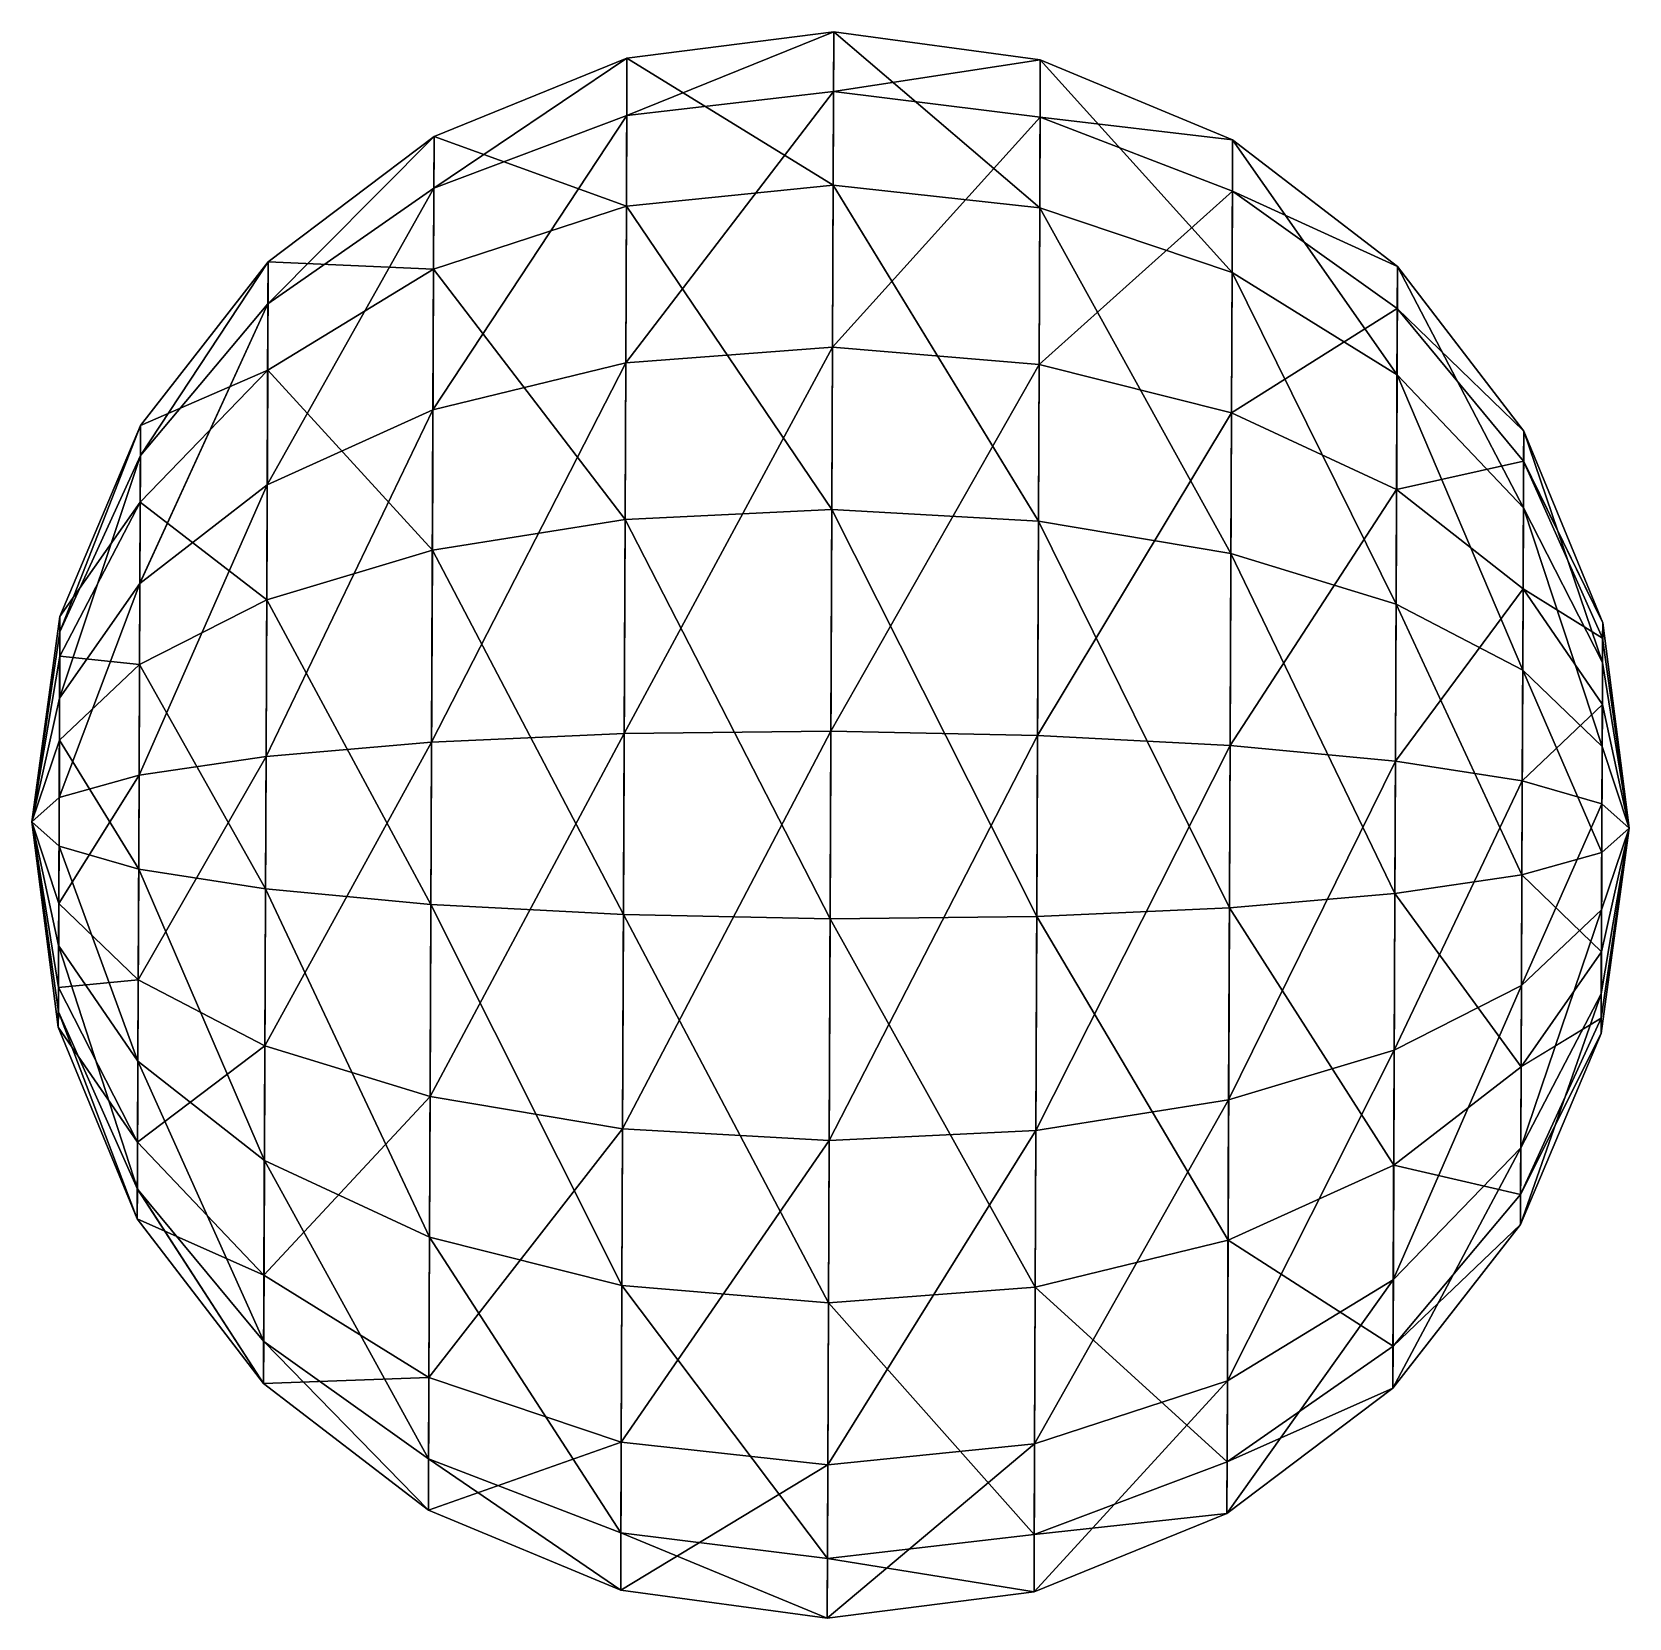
# Model space of a CAD drawing. Header units: metres. Extents: x -322 to 100, y -423 to 142.
# Drawn here: x -320 to -260, y 82.4 to 142 of the extents above; entities that cross this region are included whole.
import ezdxf

# ---------------------------------------------------------------- set-up
doc = ezdxf.new("R2010")
doc.units = ezdxf.units.M

msp = doc.modelspace()

# ---------------------------------------------------------------- linework, layer by layer
for points in [[(-289.89648, 142.00511, -748.0766), (-297.66516, 141.02171, -747.95667), (-297.67398, 138.8663, -733.1123), (-297.6739, 138.86641, -733.1122)], [(-289.89648, 142.00511, -748.0766), (-297.67398, 138.8663, -733.1123), (-289.90564, 139.77367, -732.7086), (-289.90555, 139.77377, -732.7085)], [(-289.92, 136.25366, -762.5014), (-297.66516, 141.02171, -747.95667), (-289.89648, 142.00511, -748.0766), (-289.8964, 142.00522, -748.0765)], [(-282.15887, 135.40273, -761.88995), (-289.92, 136.25366, -762.5014), (-289.89648, 142.00511, -748.0766), (-289.8964, 142.00522, -748.0765)], [(-282.13614, 140.95819, -747.95667), (-289.89648, 142.00511, -748.0766), (-289.90564, 139.77367, -732.7086), (-289.90555, 139.77377, -732.7085)], [(-282.15887, 135.40273, -761.88995), (-289.89648, 142.00511, -748.0766), (-282.13614, 140.95819, -747.95667), (-282.13605, 140.9583, -747.95654)], [(-297.66516, 141.02171, -747.95667), (-304.9127, 138.07503, -747.60504), (-304.9206, 136.14255, -734.29596), (-304.9205, 136.14265, -734.29584)], [(-297.66516, 141.02171, -747.95667), (-304.9206, 136.14255, -734.29596), (-297.67398, 138.8663, -733.1123), (-297.6739, 138.86641, -733.1122)], [(-297.6879, 135.46625, -761.88995), (-304.9127, 138.07503, -747.60504), (-297.66516, 141.02171, -747.95667), (-297.66507, 141.02182, -747.95654)], [(-289.92, 136.25366, -762.5014), (-297.6879, 135.46625, -761.88995), (-297.66516, 141.02171, -747.95667), (-297.66507, 141.02182, -747.95654)], [(-282.13614, 140.95819, -747.95667), (-289.90564, 139.77367, -732.7086), (-282.14496, 138.80278, -733.1123), (-282.14487, 138.80289, -733.1122)], [(-274.93332, 132.97142, -760.0972), (-282.15887, 135.40273, -761.88995), (-282.13614, 140.95819, -747.95667), (-282.13605, 140.9583, -747.95654)], [(-274.91296, 137.95232, -747.60504), (-282.13614, 140.95819, -747.95667), (-282.14496, 138.80278, -733.1123), (-282.14487, 138.80289, -733.1122)], [(-274.93332, 132.97142, -760.0972), (-282.13614, 140.95819, -747.95667), (-274.91296, 137.95232, -747.60504), (-274.91287, 137.95242, -747.6049)], [(-289.90564, 139.77367, -732.7086), (-297.67398, 138.8663, -733.1123), (-297.71198, 129.57758, -721.3345), (-297.71188, 129.57768, -721.33435)], [(-289.90564, 139.77367, -732.7086), (-297.71198, 129.57758, -721.3345), (-289.94498, 130.15726, -720.5153), (-289.9449, 130.15736, -720.5152)], [(-282.14496, 138.80278, -733.1123), (-289.90564, 139.77367, -732.7086), (-289.94498, 130.15726, -720.5153), (-289.9449, 130.15736, -720.5152)], [(-297.67398, 138.8663, -733.1123), (-304.9206, 136.14255, -734.29596), (-304.95468, 127.81448, -723.7362), (-304.9546, 127.81458, -723.7361)], [(-297.67398, 138.8663, -733.1123), (-304.95468, 127.81448, -723.7362), (-297.71198, 129.57758, -721.3345), (-297.71188, 129.57768, -721.33435)], [(-282.14496, 138.80278, -733.1123), (-289.94498, 130.15726, -720.5153), (-282.18295, 129.51404, -721.3345), (-282.18286, 129.51414, -721.33435)], [(-274.92087, 136.01982, -734.29596), (-282.14496, 138.80278, -733.1123), (-282.18295, 129.51404, -721.3345), (-282.18286, 129.51414, -721.33435)], [(-274.91296, 137.95232, -747.60504), (-282.14496, 138.80278, -733.1123), (-274.92087, 136.01982, -734.29596), (-274.92078, 136.01993, -734.29584)], [(-304.9127, 138.07503, -747.60504), (-311.14523, 133.36586, -747.0456), (-311.15167, 131.788, -736.17883), (-311.15158, 131.7881, -736.1787)], [(-304.9127, 138.07503, -747.60504), (-311.15167, 131.788, -736.17883), (-304.9206, 136.14255, -734.29596), (-304.9205, 136.14265, -734.29584)], [(-304.93307, 133.09413, -760.0972), (-311.14523, 133.36586, -747.0456), (-304.9127, 138.07503, -747.60504), (-304.9126, 138.07513, -747.6049)], [(-297.6879, 135.46625, -761.88995), (-304.93307, 133.09413, -760.0972), (-304.9127, 138.07503, -747.60504), (-304.9126, 138.07513, -747.6049)], [(-268.7358, 129.12543, -757.2455), (-274.93332, 132.97142, -760.0972), (-274.91296, 137.95232, -747.60504), (-274.91287, 137.95242, -747.6049)], [(-268.71918, 133.1923, -747.0456), (-274.91296, 137.95232, -747.60504), (-274.92087, 136.01982, -734.29596), (-274.92078, 136.01993, -734.29584)], [(-268.7358, 129.12543, -757.2455), (-274.91296, 137.95232, -747.60504), (-268.71918, 133.1923, -747.0456), (-268.7191, 133.19241, -747.0455)], [(-289.9699, 124.06043, -772.1179), (-297.6879, 135.46625, -761.88995), (-289.92, 136.25366, -762.5014), (-289.91992, 136.25377, -762.5013)], [(-282.20706, 123.62497, -771.1788), (-289.9699, 124.06043, -772.1179), (-289.92, 136.25366, -762.5014), (-289.91992, 136.25377, -762.5013)], [(-289.92, 136.25366, -762.5014), (-289.92, 136.25366, -762.5014), (-289.9699, 124.06043, -772.1179), (-289.96982, 124.06053, -772.1178)], [(-282.20706, 123.62497, -771.1788), (-289.92, 136.25366, -762.5014), (-282.15887, 135.40273, -761.88995), (-282.15878, 135.40283, -761.88983)], [(-304.9206, 136.14255, -734.29596), (-311.15167, 131.788, -736.17883), (-311.1795, 124.98816, -727.5568), (-311.1794, 124.98826, -727.5567)], [(-304.9206, 136.14255, -734.29596), (-311.1795, 124.98816, -727.5568), (-304.95468, 127.81448, -723.7362), (-304.9546, 127.81458, -723.7361)], [(-274.92087, 136.01982, -734.29596), (-282.18295, 129.51404, -721.3345), (-274.95493, 127.691765, -723.7362), (-274.95483, 127.691864, -723.7361)], [(-268.72562, 131.61444, -736.17883), (-274.92087, 136.01982, -734.29596), (-274.95493, 127.691765, -723.7362), (-274.95483, 127.691864, -723.7361)], [(-268.71918, 133.1923, -747.0456), (-274.92087, 136.01982, -734.29596), (-268.72562, 131.61444, -736.17883), (-268.72552, 131.61455, -736.1787)], [(-297.73605, 123.68849, -771.1788), (-304.93307, 133.09413, -760.0972), (-297.6879, 135.46625, -761.88995), (-297.6878, 135.46635, -761.88983)], [(-289.9699, 124.06043, -772.1179), (-297.73605, 123.68849, -771.1788), (-297.6879, 135.46625, -761.88995), (-297.6878, 135.46635, -761.88983)], [(-297.6879, 135.46625, -761.88995), (-297.6879, 135.46625, -761.88995), (-297.73605, 123.68849, -771.1788), (-297.73596, 123.68859, -771.17865)], [(-274.97653, 122.411766, -768.42535), (-282.20706, 123.62497, -771.1788), (-282.15887, 135.40273, -761.88995), (-282.15878, 135.40283, -761.88983)], [(-282.15887, 135.40273, -761.88995), (-282.15887, 135.40273, -761.88995), (-282.20706, 123.62497, -771.1788), (-282.20697, 123.62507, -771.17865)], [(-274.97653, 122.411766, -768.42535), (-282.15887, 135.40273, -761.88995), (-274.93332, 132.97142, -760.0972), (-274.93323, 132.97153, -760.0971)], [(-311.14523, 133.36586, -747.0456), (-315.938, 127.215126, -746.3166), (-315.94254, 126.0994, -738.6326), (-315.94244, 126.0995, -738.6325)], [(-311.14523, 133.36586, -747.0456), (-315.94254, 126.0994, -738.6326), (-311.15167, 131.788, -736.17883), (-311.15158, 131.7881, -736.1787)], [(-311.16187, 129.29898, -757.2455), (-315.938, 127.215126, -746.3166), (-311.14523, 133.36586, -747.0456), (-311.14514, 133.36597, -747.0455)], [(-304.93307, 133.09413, -760.0972), (-311.16187, 129.29898, -757.2455), (-311.14523, 133.36586, -747.0456), (-311.14514, 133.36597, -747.0455)], [(-304.97626, 122.534485, -768.42535), (-311.16187, 129.29898, -757.2455), (-304.93307, 133.09413, -760.0972), (-304.93298, 133.09424, -760.0971)], [(-297.73605, 123.68849, -771.1788), (-304.97626, 122.534485, -768.42535), (-304.93307, 133.09413, -760.0972), (-304.93298, 133.09424, -760.0971)], [(-304.93307, 133.09413, -760.0972), (-304.93307, 133.09413, -760.0972), (-304.97626, 122.534485, -768.42535), (-304.97617, 122.534584, -768.42523)], [(-268.7711, 120.50351, -764.04535), (-274.97653, 122.411766, -768.42535), (-274.93332, 132.97142, -760.0972), (-274.93323, 132.97153, -760.0971)], [(-274.93332, 132.97142, -760.0972), (-274.93332, 132.97142, -760.0972), (-274.97653, 122.411766, -768.42535), (-274.97644, 122.411865, -768.42523)], [(-268.7711, 120.50351, -764.04535), (-274.93332, 132.97142, -760.0972), (-268.7358, 129.12543, -757.2455), (-268.73572, 129.12553, -757.24536)], [(-263.98865, 124.126854, -753.529), (-268.7358, 129.12543, -757.2455), (-268.71918, 133.1923, -747.0456), (-268.7191, 133.19241, -747.0455)], [(-263.9769, 127.00257, -746.3166), (-268.71918, 133.1923, -747.0456), (-268.72562, 131.61444, -736.17883), (-268.72552, 131.61455, -736.1787)], [(-263.98865, 124.126854, -753.529), (-268.71918, 133.1923, -747.0456), (-263.9769, 127.00257, -746.3166), (-263.9768, 127.00267, -746.31647)], [(-311.15167, 131.788, -736.17883), (-315.94254, 126.0994, -738.6326), (-315.96222, 121.2912, -732.53595), (-315.96213, 121.2913, -732.5358)], [(-311.15167, 131.788, -736.17883), (-315.96222, 121.2912, -732.53595), (-311.1795, 124.98816, -727.5568), (-311.1794, 124.98826, -727.5567)], [(-268.72562, 131.61444, -736.17883), (-274.95493, 127.691765, -723.7362), (-268.75345, 124.814606, -727.5568), (-268.75336, 124.814705, -727.5567)], [(-263.98145, 125.886856, -738.6326), (-268.72562, 131.61444, -736.17883), (-268.75345, 124.814606, -727.5568), (-268.75336, 124.814705, -727.5567)], [(-263.9769, 127.00257, -746.3166), (-268.72562, 131.61444, -736.17883), (-263.98145, 125.886856, -738.6326), (-263.98135, 125.886955, -738.6325)], [(-289.94498, 130.15726, -720.5153), (-297.71198, 129.57758, -721.3345), (-297.76898, 115.6444, -715.779), (-297.7689, 115.6445, -715.7789)], [(-289.94498, 130.15726, -720.5153), (-297.76898, 115.6444, -715.779), (-290.00397, 115.73258, -714.7638), (-290.00388, 115.73268, -714.7637)], [(-282.18295, 129.51404, -721.3345), (-289.94498, 130.15726, -720.5153), (-290.00397, 115.73258, -714.7638), (-290.00388, 115.73268, -714.7637)], [(-311.19714, 120.677055, -764.04535), (-315.94974, 124.3394, -753.529), (-311.16187, 129.29898, -757.2455), (-311.16177, 129.29909, -757.24536)], [(-311.16187, 129.29898, -757.2455), (-315.94974, 124.3394, -753.529), (-315.938, 127.215126, -746.3166), (-315.9379, 127.215225, -746.31647)], [(-304.97626, 122.534485, -768.42535), (-311.19714, 120.677055, -764.04535), (-311.16187, 129.29898, -757.2455), (-311.16177, 129.29909, -757.24536)], [(-311.16187, 129.29898, -757.2455), (-311.16187, 129.29898, -757.2455), (-311.19714, 120.677055, -764.04535), (-311.19705, 120.677155, -764.0452)], [(-297.71198, 129.57758, -721.3345), (-304.95468, 127.81448, -723.7362), (-305.00577, 115.32235, -718.75525), (-305.00568, 115.32245, -718.7551)], [(-297.71198, 129.57758, -721.3345), (-305.00577, 115.32235, -718.75525), (-297.76898, 115.6444, -715.779), (-297.7689, 115.6445, -715.7789)], [(-282.18295, 129.51404, -721.3345), (-290.00397, 115.73258, -714.7638), (-282.23996, 115.58088, -715.779), (-282.23987, 115.58098, -715.7789)], [(-274.95493, 127.691765, -723.7362), (-282.18295, 129.51404, -721.3345), (-282.23996, 115.58088, -715.779), (-282.23987, 115.58098, -715.7789)], [(-264.01358, 118.030235, -758.3372), (-268.7711, 120.50351, -764.04535), (-268.7358, 129.12543, -757.2455), (-268.73572, 129.12553, -757.24536)], [(-268.7358, 129.12543, -757.2455), (-268.7358, 129.12543, -757.2455), (-268.7711, 120.50351, -764.04535), (-268.771, 120.50361, -764.0452)], [(-264.01358, 118.030235, -758.3372), (-268.7358, 129.12543, -757.2455), (-263.98865, 124.126854, -753.529), (-263.98856, 124.12695, -753.5289)], [(-304.95468, 127.81448, -723.7362), (-311.1795, 124.98816, -727.5568), (-311.22122, 114.788376, -723.4899), (-311.22113, 114.788475, -723.4898)], [(-304.95468, 127.81448, -723.7362), (-311.22122, 114.788376, -723.4899), (-305.00577, 115.32235, -718.75525), (-305.00568, 115.32245, -718.7551)], [(-315.938, 127.215126, -746.3166), (-318.96436, 120.04199, -745.46765), (-318.96674, 119.464455, -741.4901), (-318.96664, 119.464554, -741.49)], [(-315.938, 127.215126, -746.3166), (-318.96674, 119.464455, -741.4901), (-315.94254, 126.0994, -738.6326), (-315.94244, 126.0995, -738.6325)], [(-315.94974, 124.3394, -753.529), (-318.96436, 120.04199, -745.46765), (-315.938, 127.215126, -746.3166), (-315.9379, 127.215225, -746.31647)], [(-274.95493, 127.691765, -723.7362), (-282.23996, 115.58088, -715.779), (-275.006, 115.19963, -718.75525), (-275.00592, 115.19973, -718.7551)], [(-268.75345, 124.814606, -727.5568), (-274.95493, 127.691765, -723.7362), (-275.006, 115.19963, -718.75525), (-275.00592, 115.19973, -718.7551)], [(-261.01538, 118.316345, -749.20105), (-263.98865, 124.126854, -753.529), (-263.9769, 127.00257, -746.3166), (-263.9768, 127.00267, -746.31647)], [(-261.0093, 119.804924, -745.46765), (-263.9769, 127.00257, -746.3166), (-263.98145, 125.886856, -738.6326), (-263.98135, 125.886955, -738.6325)], [(-261.01538, 118.316345, -749.20105), (-263.9769, 127.00257, -746.3166), (-261.0093, 119.804924, -745.46765), (-261.00922, 119.80502, -745.4675)], [(-315.94254, 126.0994, -738.6326), (-318.96674, 119.464455, -741.4901), (-318.9769, 116.97555, -738.3342), (-318.9768, 116.97565, -738.3341)], [(-315.94254, 126.0994, -738.6326), (-318.9769, 116.97555, -738.3342), (-315.96222, 121.2912, -732.53595), (-315.96213, 121.2913, -732.5358)], [(-263.98145, 125.886856, -738.6326), (-268.75345, 124.814606, -727.5568), (-264.00113, 121.07864, -732.53595), (-264.00104, 121.07874, -732.5358)], [(-261.01166, 119.22739, -741.4901), (-263.98145, 125.886856, -738.6326), (-264.00113, 121.07864, -732.53595), (-264.00104, 121.07874, -732.5358)], [(-261.0093, 119.804924, -745.46765), (-263.98145, 125.886856, -738.6326), (-261.01166, 119.22739, -741.4901), (-261.01157, 119.227486, -741.49)], [(-311.1795, 124.98816, -727.5568), (-315.96222, 121.2912, -732.53595), (-315.99173, 114.078865, -729.6602), (-315.99164, 114.078964, -729.6601)], [(-311.1795, 124.98816, -727.5568), (-315.99173, 114.078865, -729.6602), (-311.22122, 114.788376, -723.4899), (-311.22113, 114.788475, -723.4898)], [(-268.75345, 124.814606, -727.5568), (-275.006, 115.19963, -718.75525), (-268.79517, 114.61482, -723.4899), (-268.79507, 114.61492, -723.4898)], [(-264.00113, 121.07864, -732.53595), (-268.75345, 124.814606, -727.5568), (-268.79517, 114.61482, -723.4899), (-268.79507, 114.61492, -723.4898)], [(-315.97467, 118.24279, -758.3372), (-318.97046, 118.55341, -749.20105), (-315.94974, 124.3394, -753.529), (-315.94965, 124.3395, -753.5289)], [(-315.94974, 124.3394, -753.529), (-318.97046, 118.55341, -749.20105), (-318.96436, 120.04199, -745.46765), (-318.96426, 120.04209, -745.4675)], [(-311.19714, 120.677055, -764.04535), (-315.97467, 118.24279, -758.3372), (-315.94974, 124.3394, -753.529), (-315.94965, 124.3395, -753.5289)], [(-315.94974, 124.3394, -753.529), (-315.94974, 124.3394, -753.529), (-315.97467, 118.24279, -758.3372), (-315.97458, 118.24289, -758.3371)], [(-297.79678, 108.844284, -773.33417), (-304.97626, 122.534485, -768.42535), (-297.73605, 123.68849, -771.1788), (-297.73596, 123.68859, -771.17865)], [(-290.03278, 108.69258, -774.34937), (-297.79678, 108.844284, -773.33417), (-297.73605, 123.68849, -771.1788), (-297.73596, 123.68859, -771.17865)], [(-290.03278, 108.69258, -774.34937), (-297.73605, 123.68849, -771.1788), (-289.9699, 124.06043, -772.1179), (-289.96982, 124.06053, -772.1178)], [(-282.26776, 108.78076, -773.33417), (-290.03278, 108.69258, -774.34937), (-289.9699, 124.06043, -772.1179), (-289.96982, 124.06053, -772.1178)], [(-282.26776, 108.78076, -773.33417), (-289.9699, 124.06043, -772.1179), (-282.20706, 123.62497, -771.1788), (-282.20697, 123.62507, -771.17865)], [(-275.03098, 109.10281, -770.35785), (-282.26776, 108.78076, -773.33417), (-282.20706, 123.62497, -771.1788), (-282.20697, 123.62507, -771.17865)], [(-275.03098, 109.10281, -770.35785), (-282.20706, 123.62497, -771.1788), (-274.97653, 122.411766, -768.42535), (-274.97644, 122.411865, -768.42523)], [(-261.0283, 115.1605, -751.69), (-264.01358, 118.030235, -758.3372), (-263.98865, 124.126854, -753.529), (-263.98856, 124.12695, -753.5289)], [(-263.98865, 124.126854, -753.529), (-263.98865, 124.126854, -753.529), (-264.01358, 118.030235, -758.3372), (-264.0135, 118.030334, -758.3371)], [(-261.0283, 115.1605, -751.69), (-263.98865, 124.126854, -753.529), (-261.01538, 118.316345, -749.20105), (-261.0153, 118.316444, -749.2009)], [(-305.0307, 109.22553, -770.3579), (-311.19714, 120.677055, -764.04535), (-304.97626, 122.534485, -768.42535), (-304.97617, 122.534584, -768.42523)], [(-297.79678, 108.844284, -773.33417), (-305.0307, 109.22553, -770.3579), (-304.97626, 122.534485, -768.42535), (-304.97617, 122.534584, -768.42523)], [(-268.81552, 109.636795, -765.6232), (-275.03098, 109.10281, -770.35785), (-274.97653, 122.411766, -768.42535), (-274.97644, 122.411865, -768.42523)], [(-268.81552, 109.636795, -765.6232), (-274.97653, 122.411766, -768.42535), (-268.7711, 120.50351, -764.04535), (-268.771, 120.50361, -764.0452)], [(-315.96222, 121.2912, -732.53595), (-318.9769, 116.97555, -738.3342), (-318.9922, 113.242165, -736.84564), (-318.9921, 113.24226, -736.8455)], [(-315.96222, 121.2912, -732.53595), (-318.9922, 113.242165, -736.84564), (-315.99173, 114.078865, -729.6602), (-315.99164, 114.078964, -729.6601)], [(-311.24158, 109.81034, -765.6232), (-315.97467, 118.24279, -758.3372), (-311.19714, 120.677055, -764.04535), (-311.19705, 120.677155, -764.0452)], [(-305.0307, 109.22553, -770.3579), (-311.24158, 109.81034, -765.6232), (-311.19714, 120.677055, -764.04535), (-311.19705, 120.677155, -764.0452)], [(-264.00113, 121.07864, -732.53595), (-268.79517, 114.61482, -723.4899), (-264.03064, 113.86631, -729.6602), (-264.03055, 113.86641, -729.6601)], [(-261.02185, 116.73847, -738.3342), (-264.00113, 121.07864, -732.53595), (-264.03064, 113.86631, -729.6602), (-264.03055, 113.86641, -729.6601)], [(-261.01166, 119.22739, -741.4901), (-264.00113, 121.07864, -732.53595), (-261.02185, 116.73847, -738.3342), (-261.02176, 116.73857, -738.3341)], [(-318.97046, 118.55341, -749.20105), (-320.01813, 112.335304, -744.5566), (-318.96436, 120.04199, -745.46765), (-318.96426, 120.04209, -745.4675)], [(-318.96436, 120.04199, -745.46765), (-320.01813, 112.335304, -744.5566), (-318.96674, 119.464455, -741.4901), (-318.96664, 119.464554, -741.49)], [(-264.045, 110.346306, -759.45294), (-268.81552, 109.636795, -765.6232), (-268.7711, 120.50351, -764.04535), (-268.771, 120.50361, -764.0452)], [(-264.045, 110.346306, -759.45294), (-268.7711, 120.50351, -764.04535), (-264.01358, 118.030235, -758.3372), (-264.0135, 118.030334, -758.3371)], [(-318.96674, 119.464455, -741.4901), (-320.01813, 112.335304, -744.5566), (-318.9769, 116.97555, -738.3342), (-318.9768, 116.97565, -738.3341)], [(-260.01862, 112.08987, -744.5566), (-261.01538, 118.316345, -749.20105), (-261.0093, 119.804924, -745.46765), (-261.00922, 119.80502, -745.4675)], [(-260.01862, 112.08987, -744.5566), (-261.0093, 119.804924, -745.46765), (-261.01166, 119.22739, -741.4901), (-261.01157, 119.227486, -741.49)], [(-260.01862, 112.08987, -744.5566), (-261.01166, 119.22739, -741.4901), (-261.02185, 116.73847, -738.3342), (-261.02176, 116.73857, -738.3341)], [(-318.98337, 115.39757, -751.69), (-320.01813, 112.335304, -744.5566), (-318.97046, 118.55341, -749.20105), (-318.97037, 118.55351, -749.2009)], [(-315.97467, 118.24279, -758.3372), (-318.98337, 115.39757, -751.69), (-318.97046, 118.55341, -749.20105), (-318.97037, 118.55351, -749.2009)], [(-316.0061, 110.55886, -759.45294), (-318.98337, 115.39757, -751.69), (-315.97467, 118.24279, -758.3372), (-315.97458, 118.24289, -758.3371)], [(-311.24158, 109.81034, -765.6232), (-316.0061, 110.55886, -759.45294), (-315.97467, 118.24279, -758.3372), (-315.97458, 118.24289, -758.3371)], [(-260.01862, 112.08987, -744.5566), (-261.0283, 115.1605, -751.69), (-261.01538, 118.316345, -749.20105), (-261.0153, 118.316444, -749.2009)], [(-261.01538, 118.316345, -749.20105), (-261.01538, 118.316345, -749.20105), (-261.0283, 115.1605, -751.69), (-261.0282, 115.1606, -751.6899)], [(-261.04456, 111.18301, -752.2675), (-264.045, 110.346306, -759.45294), (-264.01358, 118.030235, -758.3372), (-264.0135, 118.030334, -758.3371)], [(-261.04456, 111.18301, -752.2675), (-264.01358, 118.030235, -758.3372), (-261.0283, 115.1605, -751.69), (-261.0282, 115.1606, -751.6899)], [(-318.9769, 116.97555, -738.3342), (-320.01813, 112.335304, -744.5566), (-318.9922, 113.242165, -736.84564), (-318.9921, 113.24226, -736.8455)], [(-261.02185, 116.73847, -738.3342), (-264.03064, 113.86631, -729.6602), (-261.0371, 113.00509, -736.84564), (-261.03702, 113.00519, -736.8455)], [(-260.01862, 112.08987, -744.5566), (-261.02185, 116.73847, -738.3342), (-261.0371, 113.00509, -736.84564), (-261.03702, 113.00519, -736.8455)], [(-318.99963, 111.42008, -752.2675), (-320.01813, 112.335304, -744.5566), (-318.98337, 115.39757, -751.69), (-318.98328, 115.39767, -751.6899)], [(-316.0061, 110.55886, -759.45294), (-318.99963, 111.42008, -752.2675), (-318.98337, 115.39757, -751.69), (-318.98328, 115.39767, -751.6899)], [(-305.00577, 115.32235, -718.75525), (-311.22122, 114.788376, -723.4899), (-311.26566, 103.92166, -725.0678), (-311.26556, 103.92176, -725.0677)], [(-305.00577, 115.32235, -718.75525), (-311.26566, 103.92166, -725.0678), (-305.0602, 102.013405, -720.6878), (-305.06012, 102.013504, -720.6877)], [(-297.76898, 115.6444, -715.779), (-305.00577, 115.32235, -718.75525), (-305.0602, 102.013405, -720.6878), (-305.06012, 102.013504, -720.6877)], [(-297.76898, 115.6444, -715.779), (-305.0602, 102.013405, -720.6878), (-297.82968, 100.8002, -717.9344), (-297.8296, 100.8003, -717.93427)], [(-290.00397, 115.73258, -714.7638), (-297.76898, 115.6444, -715.779), (-297.82968, 100.8002, -717.9344), (-297.8296, 100.8003, -717.93427)], [(-290.00397, 115.73258, -714.7638), (-297.82968, 100.8002, -717.9344), (-290.06683, 100.36473, -716.99524), (-290.06674, 100.36483, -716.9951)], [(-282.23996, 115.58088, -715.779), (-290.00397, 115.73258, -714.7638), (-290.06683, 100.36473, -716.99524), (-290.06674, 100.36483, -716.9951)], [(-282.23996, 115.58088, -715.779), (-290.06683, 100.36473, -716.99524), (-282.3007, 100.73668, -717.9344), (-282.3006, 100.73678, -717.93427)], [(-275.006, 115.19963, -718.75525), (-282.23996, 115.58088, -715.779), (-282.3007, 100.73668, -717.9344), (-282.3006, 100.73678, -717.93427)], [(-275.006, 115.19963, -718.75525), (-282.3007, 100.73668, -717.9344), (-275.06046, 101.890686, -720.6878), (-275.06036, 101.890785, -720.6877)], [(-268.79517, 114.61482, -723.4899), (-275.006, 115.19963, -718.75525), (-275.06046, 101.890686, -720.6878), (-275.06036, 101.890785, -720.6877)], [(-311.22122, 114.788376, -723.4899), (-315.99173, 114.078865, -729.6602), (-316.02316, 106.394936, -730.77594), (-316.02307, 106.395035, -730.7758)], [(-311.22122, 114.788376, -723.4899), (-316.02316, 106.394936, -730.77594), (-311.26566, 103.92166, -725.0678), (-311.26556, 103.92176, -725.0677)], [(-268.79517, 114.61482, -723.4899), (-275.06046, 101.890686, -720.6878), (-268.8396, 103.748116, -725.0678), (-268.8395, 103.748215, -725.0677)], [(-264.03064, 113.86631, -729.6602), (-268.79517, 114.61482, -723.4899), (-268.8396, 103.748116, -725.0678), (-268.8395, 103.748215, -725.0677)], [(-260.01862, 112.08987, -744.5566), (-261.04456, 111.18301, -752.2675), (-261.0283, 115.1605, -751.69), (-261.0282, 115.1606, -751.6899)], [(-315.99173, 114.078865, -729.6602), (-318.9922, 113.242165, -736.84564), (-319.00845, 109.26467, -737.42316), (-319.00836, 109.26477, -737.42303)], [(-315.99173, 114.078865, -729.6602), (-319.00845, 109.26467, -737.42316), (-316.02316, 106.394936, -730.77594), (-316.02307, 106.395035, -730.7758)], [(-264.03064, 113.86631, -729.6602), (-268.8396, 103.748116, -725.0678), (-264.06207, 106.18238, -730.77594), (-264.06198, 106.18248, -730.7758)], [(-261.0371, 113.00509, -736.84564), (-264.03064, 113.86631, -729.6602), (-264.06207, 106.18238, -730.77594), (-264.06198, 106.18248, -730.7758)], [(-318.9922, 113.242165, -736.84564), (-320.01813, 112.335304, -744.5566), (-319.00845, 109.26467, -737.42316), (-319.00836, 109.26477, -737.42303)], [(-261.0371, 113.00509, -736.84564), (-264.06207, 106.18238, -730.77594), (-261.05338, 109.027596, -737.42316), (-261.05328, 109.027695, -737.42303)], [(-260.01862, 112.08987, -744.5566), (-261.0371, 113.00509, -736.84564), (-261.05338, 109.027596, -737.42316), (-261.05328, 109.027695, -737.42303)], [(-319.00845, 109.26467, -737.42316), (-320.01813, 112.335304, -744.5566), (-319.02136, 106.10883, -739.9121), (-319.02127, 106.10893, -739.912)], [(-319.02136, 106.10883, -739.9121), (-320.01813, 112.335304, -744.5566), (-319.02744, 104.62025, -743.6455), (-319.02734, 104.620346, -743.6454)], [(-319.02744, 104.62025, -743.6455), (-320.01813, 112.335304, -744.5566), (-319.0251, 105.19779, -747.62305), (-319.025, 105.19789, -747.6229)], [(-319.0251, 105.19779, -747.62305), (-320.01813, 112.335304, -744.5566), (-319.0149, 107.6867, -750.77893), (-319.0148, 107.6868, -750.7788)], [(-319.0149, 107.6867, -750.77893), (-320.01813, 112.335304, -744.5566), (-318.99963, 111.42008, -752.2675), (-318.99954, 111.42018, -752.2674)], [(-260.01862, 112.08987, -744.5566), (-261.06628, 105.87176, -739.9121), (-261.0724, 104.38317, -743.6455), (-261.0723, 104.38327, -743.6454)], [(-260.01862, 112.08987, -744.5566), (-261.0724, 104.38317, -743.6455), (-261.07, 104.96072, -747.62305), (-261.06992, 104.960815, -747.6229)], [(-260.01862, 112.08987, -744.5566), (-261.07, 104.96072, -747.62305), (-261.05984, 107.44962, -750.77893), (-261.05975, 107.44972, -750.7788)], [(-260.01862, 112.08987, -744.5566), (-261.05338, 109.027596, -737.42316), (-261.06628, 105.87176, -739.9121), (-261.0662, 105.87186, -739.912)], [(-260.01862, 112.08987, -744.5566), (-261.05984, 107.44962, -750.77893), (-261.04456, 111.18301, -752.2675), (-261.04446, 111.183105, -752.2674)], [(-316.0356, 103.34653, -756.5772), (-319.0149, 107.6867, -750.77893), (-318.99963, 111.42008, -752.2675), (-318.99954, 111.42018, -752.2674)], [(-316.0356, 103.34653, -756.5772), (-318.99963, 111.42008, -752.2675), (-316.0061, 110.55886, -759.45294), (-316.006, 110.55896, -759.4528)], [(-261.05984, 107.44962, -750.77893), (-264.045, 110.346306, -759.45294), (-261.04456, 111.18301, -752.2675), (-261.04446, 111.183105, -752.2674)], [(-311.2833, 99.610565, -761.55634), (-316.0356, 103.34653, -756.5772), (-316.0061, 110.55886, -759.45294), (-316.006, 110.55896, -759.4528)], [(-311.2833, 99.610565, -761.55634), (-316.0061, 110.55886, -759.45294), (-311.24158, 109.81034, -765.6232), (-311.2415, 109.81044, -765.6231)], [(-305.08182, 96.7334, -765.37695), (-311.2833, 99.610565, -761.55634), (-311.24158, 109.81034, -765.6232), (-311.2415, 109.81044, -765.6231)], [(-305.08182, 96.7334, -765.37695), (-311.24158, 109.81034, -765.6232), (-305.0307, 109.22553, -770.3579), (-305.0306, 109.22563, -770.3578)], [(-264.07452, 103.13397, -756.5772), (-268.81552, 109.636795, -765.6232), (-264.045, 110.346306, -759.45294), (-264.04492, 110.346405, -759.4528)], [(-261.05984, 107.44962, -750.77893), (-264.07452, 103.13397, -756.5772), (-264.045, 110.346306, -759.45294), (-264.04492, 110.346405, -759.4528)], [(-316.02316, 106.394936, -730.77594), (-319.00845, 109.26467, -737.42316), (-319.02136, 106.10883, -739.9121), (-319.02127, 106.10893, -739.912)], [(-297.8538, 94.911125, -767.7787), (-305.08182, 96.7334, -765.37695), (-305.0307, 109.22553, -770.3579), (-305.0306, 109.22563, -770.3578)], [(-297.8538, 94.911125, -767.7787), (-305.0307, 109.22553, -770.3579), (-297.79678, 108.844284, -773.33417), (-297.7967, 108.84438, -773.33405)], [(-268.85724, 99.43701, -761.55634), (-275.03098, 109.10281, -770.35785), (-268.81552, 109.636795, -765.6232), (-268.81543, 109.636894, -765.6231)], [(-264.07452, 103.13397, -756.5772), (-268.85724, 99.43701, -761.55634), (-268.81552, 109.636795, -765.6232), (-268.81543, 109.636894, -765.6231)], [(-290.09177, 94.267914, -768.59784), (-297.8538, 94.911125, -767.7787), (-297.79678, 108.844284, -773.33417), (-297.7967, 108.84438, -773.33405)], [(-290.09177, 94.267914, -768.59784), (-297.79678, 108.844284, -773.33417), (-290.03278, 108.69258, -774.34937), (-290.03268, 108.69268, -774.34924)], [(-282.32477, 94.8476, -767.7787), (-290.09177, 94.267914, -768.59784), (-290.03278, 108.69258, -774.34937), (-290.03268, 108.69268, -774.34924)], [(-282.32477, 94.8476, -767.7787), (-290.03278, 108.69258, -774.34937), (-282.26776, 108.78076, -773.33417), (-282.26767, 108.78086, -773.33405)], [(-275.08206, 96.61069, -765.37695), (-282.32477, 94.8476, -767.7787), (-282.26776, 108.78076, -773.33417), (-282.26767, 108.78086, -773.33405)], [(-275.08206, 96.61069, -765.37695), (-282.26776, 108.78076, -773.33417), (-275.03098, 109.10281, -770.35785), (-275.03088, 109.10291, -770.3577)], [(-268.85724, 99.43701, -761.55634), (-275.08206, 96.61069, -765.37695), (-275.03098, 109.10281, -770.35785), (-275.03088, 109.10291, -770.3577)], [(-261.05338, 109.027596, -737.42316), (-264.06207, 106.18238, -730.77594), (-264.087, 100.08576, -735.58417), (-264.0869, 100.08586, -735.58405)], [(-261.05338, 109.027596, -737.42316), (-264.087, 100.08576, -735.58417), (-261.06628, 105.87176, -739.9121), (-261.0662, 105.87186, -739.912)], [(-316.0553, 98.53832, -750.4805), (-319.0251, 105.19779, -747.62305), (-319.0149, 107.6867, -750.77893), (-319.0148, 107.6868, -750.7788)], [(-316.0553, 98.53832, -750.4805), (-319.0149, 107.6867, -750.77893), (-316.0356, 103.34653, -756.5772), (-316.03552, 103.34663, -756.5771)], [(-261.07, 104.96072, -747.62305), (-264.07452, 103.13397, -756.5772), (-261.05984, 107.44962, -750.77893), (-261.05975, 107.44972, -750.7788)], [(-316.02316, 106.394936, -730.77594), (-319.02136, 106.10883, -739.9121), (-316.0481, 100.29832, -735.58417), (-316.048, 100.298416, -735.58405)], [(-311.26566, 103.92166, -725.0678), (-316.02316, 106.394936, -730.77594), (-316.0481, 100.29832, -735.58417), (-316.048, 100.298416, -735.58405)], [(-316.0481, 100.29832, -735.58417), (-319.02136, 106.10883, -739.9121), (-319.02744, 104.62025, -743.6455), (-319.02734, 104.620346, -743.6454)], [(-264.06207, 106.18238, -730.77594), (-268.8396, 103.748116, -725.0678), (-268.87488, 95.12619, -731.8677), (-268.8748, 95.12629, -731.86755)], [(-264.06207, 106.18238, -730.77594), (-268.87488, 95.12619, -731.8677), (-264.087, 100.08576, -735.58417), (-264.0869, 100.08586, -735.58405)], [(-261.06628, 105.87176, -739.9121), (-264.087, 100.08576, -735.58417), (-264.09875, 97.210045, -742.7966), (-264.09866, 97.210144, -742.79645)], [(-261.06628, 105.87176, -739.9121), (-264.09875, 97.210045, -742.7966), (-261.0724, 104.38317, -743.6455), (-261.0723, 104.38327, -743.6454)], [(-316.05984, 97.4226, -742.7966), (-319.02744, 104.62025, -743.6455), (-319.0251, 105.19779, -747.62305), (-319.025, 105.19789, -747.6229)], [(-316.05984, 97.4226, -742.7966), (-319.0251, 105.19779, -747.62305), (-316.0553, 98.53832, -750.4805), (-316.0552, 98.53842, -750.4804)], [(-316.0481, 100.29832, -735.58417), (-319.02744, 104.62025, -743.6455), (-316.05984, 97.4226, -742.7966), (-316.05975, 97.4227, -742.79645)], [(-261.0724, 104.38317, -743.6455), (-264.0942, 98.32577, -750.4805), (-261.07, 104.96072, -747.62305), (-261.06992, 104.960815, -747.6229)], [(-261.07, 104.96072, -747.62305), (-264.0942, 98.32577, -750.4805), (-264.07452, 103.13397, -756.5772), (-264.07443, 103.13407, -756.5771)], [(-311.26566, 103.92166, -725.0678), (-316.0481, 100.29832, -735.58417), (-311.30093, 95.29974, -731.8677), (-311.30084, 95.29984, -731.86755)], [(-305.0602, 102.013405, -720.6878), (-311.26566, 103.92166, -725.0678), (-311.30093, 95.29974, -731.8677), (-311.30084, 95.29984, -731.86755)], [(-261.0724, 104.38317, -743.6455), (-264.09875, 97.210045, -742.7966), (-264.0942, 98.32577, -750.4805), (-264.09412, 98.32587, -750.4804)], [(-311.31113, 92.81073, -752.9343), (-316.0553, 98.53832, -750.4805), (-316.0356, 103.34653, -756.5772), (-316.03552, 103.34663, -756.5771)], [(-311.31113, 92.81073, -752.9343), (-316.0356, 103.34653, -756.5772), (-311.2833, 99.610565, -761.55634), (-311.2832, 99.610664, -761.5562)], [(-268.8396, 103.748116, -725.0678), (-275.06046, 101.890686, -720.6878), (-275.10367, 91.33103, -729.0159), (-275.10358, 91.33113, -729.0158)], [(-268.8396, 103.748116, -725.0678), (-275.10367, 91.33103, -729.0159), (-268.87488, 95.12619, -731.8677), (-268.8748, 95.12629, -731.86755)], [(-264.0942, 98.32577, -750.4805), (-268.85724, 99.43701, -761.55634), (-264.07452, 103.13397, -756.5772), (-264.07443, 103.13407, -756.5771)], [(-305.0602, 102.013405, -720.6878), (-311.30093, 95.29974, -731.8677), (-305.10342, 91.45375, -729.0159), (-305.10333, 91.45385, -729.0158)], [(-297.82968, 100.8002, -717.9344), (-305.0602, 102.013405, -720.6878), (-305.10342, 91.45375, -729.0159), (-305.10333, 91.45385, -729.0158)], [(-275.06046, 101.890686, -720.6878), (-282.3007, 100.73668, -717.9344), (-282.34885, 88.95892, -727.2232), (-282.34875, 88.95902, -727.2231)], [(-275.06046, 101.890686, -720.6878), (-282.34885, 88.95892, -727.2232), (-275.10367, 91.33103, -729.0159), (-275.10358, 91.33113, -729.0158)], [(-297.82968, 100.8002, -717.9344), (-305.10342, 91.45375, -729.0159), (-297.87787, 89.022446, -727.2232), (-297.87778, 89.022545, -727.2231)], [(-290.06683, 100.36473, -716.99524), (-297.82968, 100.8002, -717.9344), (-297.87787, 89.022446, -727.2232), (-297.87778, 89.022545, -727.2231)], [(-311.30093, 95.29974, -731.8677), (-316.0481, 100.29832, -735.58417), (-316.05984, 97.4226, -742.7966), (-316.05975, 97.4227, -742.79645)], [(-290.06683, 100.36473, -716.99524), (-297.87787, 89.022446, -727.2232), (-290.1167, 88.1715, -726.61176), (-290.1166, 88.1716, -726.61163)], [(-282.3007, 100.73668, -717.9344), (-290.06683, 100.36473, -716.99524), (-290.1167, 88.1715, -726.61176), (-290.1166, 88.1716, -726.61163)], [(-282.3007, 100.73668, -717.9344), (-290.1167, 88.1715, -726.61176), (-282.34885, 88.95892, -727.2232), (-282.34875, 88.95902, -727.2231)], [(-305.11588, 88.40535, -754.8172), (-311.31113, 92.81073, -752.9343), (-311.2833, 99.610565, -761.55634), (-311.2832, 99.610664, -761.5562)], [(-305.11588, 88.40535, -754.8172), (-311.2833, 99.610565, -761.55634), (-305.08182, 96.7334, -765.37695), (-305.08173, 96.7335, -765.37683)], [(-264.087, 100.08576, -735.58417), (-268.87488, 95.12619, -731.8677), (-268.8915, 91.05931, -742.06757), (-268.89142, 91.05941, -742.06744)], [(-264.087, 100.08576, -735.58417), (-268.8915, 91.05931, -742.06757), (-264.09875, 97.210045, -742.7966), (-264.09866, 97.210144, -742.79645)], [(-268.88507, 92.637184, -752.9343), (-275.08206, 96.61069, -765.37695), (-268.85724, 99.43701, -761.55634), (-268.85715, 99.43711, -761.5562)], [(-264.0942, 98.32577, -750.4805), (-268.88507, 92.637184, -752.9343), (-268.85724, 99.43701, -761.55634), (-268.85715, 99.43711, -761.5562)], [(-311.31757, 91.232864, -742.06757), (-316.05984, 97.4226, -742.7966), (-316.0553, 98.53832, -750.4805), (-316.0552, 98.53842, -750.4804)], [(-311.31757, 91.232864, -742.06757), (-316.0553, 98.53832, -750.4805), (-311.31113, 92.81073, -752.9343), (-311.31104, 92.81083, -752.9342)], [(-264.09875, 97.210045, -742.7966), (-268.88507, 92.637184, -752.9343), (-264.0942, 98.32577, -750.4805), (-264.09412, 98.32587, -750.4804)], [(-311.30093, 95.29974, -731.8677), (-316.05984, 97.4226, -742.7966), (-311.31757, 91.232864, -742.06757), (-311.31747, 91.23296, -742.06744)], [(-264.09875, 97.210045, -742.7966), (-268.8915, 91.05931, -742.06757), (-268.88507, 92.637184, -752.9343), (-268.88498, 92.63728, -752.9342)], [(-297.89178, 85.62239, -756.00085), (-305.11588, 88.40535, -754.8172), (-305.08182, 96.7334, -765.37695), (-305.08173, 96.7335, -765.37683)], [(-297.89178, 85.62239, -756.00085), (-305.08182, 96.7334, -765.37695), (-297.8538, 94.911125, -767.7787), (-297.8537, 94.911224, -767.77856)], [(-275.11612, 88.28263, -754.8172), (-282.32477, 94.8476, -767.7787), (-275.08206, 96.61069, -765.37695), (-275.08197, 96.61079, -765.37683)], [(-268.88507, 92.637184, -752.9343), (-275.11612, 88.28263, -754.8172), (-275.08206, 96.61069, -765.37695), (-275.08197, 96.61079, -765.37683)], [(-305.10342, 91.45375, -729.0159), (-311.30093, 95.29974, -731.8677), (-311.31757, 91.232864, -742.06757), (-311.31747, 91.23296, -742.06744)], [(-290.1311, 84.651505, -756.40454), (-297.89178, 85.62239, -756.00085), (-297.8538, 94.911125, -767.7787), (-297.8537, 94.911224, -767.77856)], [(-290.1311, 84.651505, -756.40454), (-297.8538, 94.911125, -767.7787), (-290.09177, 94.267914, -768.59784), (-290.09167, 94.26801, -768.5977)], [(-282.36276, 85.55886, -756.00085), (-290.09177, 94.267914, -768.59784), (-282.32477, 94.8476, -767.7787), (-282.32468, 94.8477, -767.77856)], [(-275.11612, 88.28263, -754.8172), (-282.36276, 85.55886, -756.00085), (-282.32477, 94.8476, -767.7787), (-282.32468, 94.8477, -767.77856)], [(-268.87488, 95.12619, -731.8677), (-275.10367, 91.33103, -729.0159), (-275.12402, 86.35014, -741.5081), (-275.12393, 86.35024, -741.508)], [(-268.87488, 95.12619, -731.8677), (-275.12402, 86.35014, -741.5081), (-268.8915, 91.05931, -742.06757), (-268.89142, 91.05941, -742.06744)], [(-282.36276, 85.55886, -756.00085), (-290.1311, 84.651505, -756.40454), (-290.09177, 94.267914, -768.59784), (-290.09167, 94.26801, -768.5977)], [(-305.12378, 86.47286, -741.5081), (-311.31757, 91.232864, -742.06757), (-311.31113, 92.81073, -752.9343), (-311.31104, 92.81083, -752.9342)], [(-305.12378, 86.47286, -741.5081), (-311.31113, 92.81073, -752.9343), (-305.11588, 88.40535, -754.8172), (-305.11578, 88.40545, -754.8171)], [(-268.8915, 91.05931, -742.06757), (-275.11612, 88.28263, -754.8172), (-268.88507, 92.637184, -752.9343), (-268.88498, 92.63728, -752.9342)], [(-305.10342, 91.45375, -729.0159), (-311.31757, 91.232864, -742.06757), (-305.12378, 86.47286, -741.5081), (-305.1237, 86.47296, -741.508)], [(-297.87787, 89.022446, -727.2232), (-305.10342, 91.45375, -729.0159), (-305.12378, 86.47286, -741.5081), (-305.1237, 86.47296, -741.508)], [(-275.10367, 91.33103, -729.0159), (-282.34885, 88.95892, -727.2232), (-282.37158, 83.40346, -741.1565), (-282.3715, 83.40356, -741.1564)], [(-275.10367, 91.33103, -729.0159), (-282.37158, 83.40346, -741.1565), (-275.12402, 86.35014, -741.5081), (-275.12393, 86.35024, -741.508)], [(-268.8915, 91.05931, -742.06757), (-275.12402, 86.35014, -741.5081), (-275.11612, 88.28263, -754.8172), (-275.11603, 88.28273, -754.8171)], [(-297.87787, 89.022446, -727.2232), (-305.12378, 86.47286, -741.5081), (-297.9006, 83.46698, -741.1565), (-297.9005, 83.46708, -741.1564)], [(-290.1167, 88.1715, -726.61176), (-297.87787, 89.022446, -727.2232), (-297.9006, 83.46698, -741.1565), (-297.9005, 83.46708, -741.1564)], [(-282.34885, 88.95892, -727.2232), (-290.1167, 88.1715, -726.61176), (-290.14023, 82.42006, -741.03656), (-290.14014, 82.42016, -741.03644)], [(-282.34885, 88.95892, -727.2232), (-290.14023, 82.42006, -741.03656), (-282.37158, 83.40346, -741.1565), (-282.3715, 83.40356, -741.1564)], [(-297.9006, 83.46698, -741.1565), (-305.12378, 86.47286, -741.5081), (-305.11588, 88.40535, -754.8172), (-305.11578, 88.40545, -754.8171)], [(-297.9006, 83.46698, -741.1565), (-305.11588, 88.40535, -754.8172), (-297.89178, 85.62239, -756.00085), (-297.8917, 85.62249, -756.00073)], [(-275.12402, 86.35014, -741.5081), (-282.36276, 85.55886, -756.00085), (-275.11612, 88.28263, -754.8172), (-275.11603, 88.28273, -754.8171)], [(-290.1167, 88.1715, -726.61176), (-297.9006, 83.46698, -741.1565), (-290.14023, 82.42006, -741.03656), (-290.14014, 82.42016, -741.03644)], [(-275.12402, 86.35014, -741.5081), (-282.37158, 83.40346, -741.1565), (-282.36276, 85.55886, -756.00085), (-282.36267, 85.55896, -756.00073)], [(-290.14023, 82.42006, -741.03656), (-297.9006, 83.46698, -741.1565), (-297.89178, 85.62239, -756.00085), (-297.8917, 85.62249, -756.00073)], [(-290.14023, 82.42006, -741.03656), (-297.89178, 85.62239, -756.00085), (-290.1311, 84.651505, -756.40454), (-290.131, 84.6516, -756.4044)], [(-282.37158, 83.40346, -741.1565), (-290.1311, 84.651505, -756.40454), (-282.36276, 85.55886, -756.00085), (-282.36267, 85.55896, -756.00073)], [(-282.37158, 83.40346, -741.1565), (-290.14023, 82.42006, -741.03656), (-290.1311, 84.651505, -756.40454), (-290.131, 84.6516, -756.4044)]]:
    msp.add_3dface(points)

doc.saveas('drawing.dxf')
